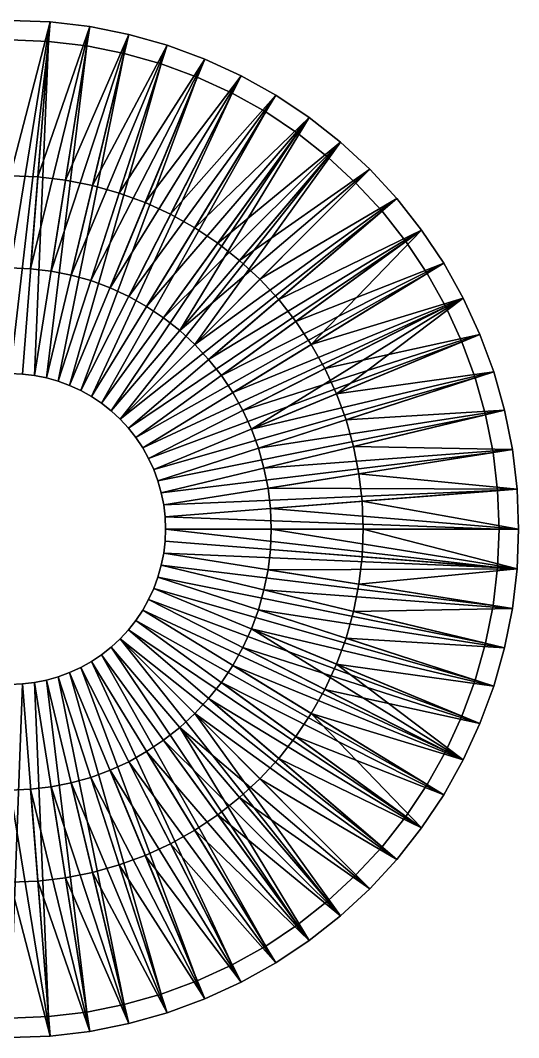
# Model space of a CAD drawing. Header units: inches. Extents: x -104 to 89, y -213 to -22.
# Drawn here: x 53.7 to 89, y -213.2 to -141.2 of the extents above; entities that cross this region are included whole.
import ezdxf

# ---------------------------------------------------------------- set-up
doc = ezdxf.new("R2010")
doc.units = ezdxf.units.IN
doc.header["$MEASUREMENT"] = 0
for name, color, linetype in [('TUBE2', 7, 'Continuous'), ('TUBE3', 7, 'Continuous'), ('TUBE4', 7, 'Continuous')]:
    doc.layers.add(name, color=color, linetype=linetype)

msp = doc.modelspace()

# ---------------------------------------------------------------- meshes
at = {"layer": 'TUBE2'}
mesh = msp.add_polyface(dxfattribs=at)
corners = [(55.668, -142.716, 210.235), (55.668, -142.716, 170.235), (52.952, -142.609, 210.235), (52.952, -142.609, 170.235), (58.368, -143.035, 210.235), (58.368, -143.035, 170.235), (61.034, -143.566, 210.235), (61.034, -143.566, 170.235), (63.65, -144.303, 210.235), (63.65, -144.303, 170.235), (66.2, -145.244, 210.235), (66.2, -145.244, 170.235), (52.952, -166.226, 202.235), (53.815, -166.26, 202.235), (54.673, -166.361, 202.235), (55.521, -166.53, 202.235), (56.352, -166.764, 202.235), (57.163, -167.063, 202.235), (57.947, -167.425, 202.235), (68.669, -146.382, 210.235), (58.701, -167.847, 202.235), (71.041, -147.711, 210.235), (59.419, -168.327, 202.235), (73.301, -149.221, 210.235), (60.098, -168.862, 202.235), (53.815, -166.26, 178.235), (52.952, -166.226, 178.235), (54.673, -166.361, 178.235), (55.521, -166.53, 178.235), (56.352, -166.764, 178.235), (57.163, -167.063, 178.235), (68.669, -146.382, 170.235), (57.947, -167.425, 178.235), (58.701, -167.847, 178.235), (59.419, -168.327, 178.235), (71.041, -147.711, 170.235), (60.098, -168.862, 178.235), (73.301, -149.221, 170.235)]
mesh.append_faces([[corners[k] for k in face] for face in [(0, 14, 4), (4, 15, 6), (6, 16, 8), (8, 17, 10), (10, 18, 19)]], dxfattribs={"vtx0": -1})
mesh.append_faces([[corners[k] for k in face] for face in [(0, 1, 2), (4, 5, 0), (6, 7, 4), (8, 9, 6), (10, 11, 8), (5, 27, 1), (7, 28, 5), (9, 29, 7), (11, 30, 9), (31, 32, 11)]], dxfattribs={"vtx1": -1})
mesh.append_faces([[corners[k] for k in face] for face in [(1, 3, 2), (5, 1, 0), (7, 5, 4), (9, 7, 6), (11, 9, 8), (12, 13, 0), (0, 2, 12), (0, 13, 14), (4, 14, 15), (6, 15, 16), (8, 16, 17), (10, 17, 18), (19, 18, 20), (21, 20, 22), (23, 22, 24), (1, 25, 26), (26, 3, 1), (27, 25, 1), (28, 27, 5), (29, 28, 7), (30, 29, 9), (32, 30, 11), (33, 32, 31), (34, 33, 35), (36, 34, 37)]], dxfattribs={"vtx2": -1})
mesh = msp.add_polyface(dxfattribs=at)
corners = [(68.669, -146.382, 210.235), (68.669, -146.382, 170.235), (66.2, -145.244, 210.235), (66.2, -145.244, 170.235), (71.041, -147.711, 210.235), (71.041, -147.711, 170.235), (73.301, -149.221, 210.235), (73.301, -149.221, 170.235), (75.436, -150.904, 210.235), (75.436, -150.904, 170.235), (77.432, -152.749, 210.235), (77.432, -152.749, 170.235), (79.277, -154.745, 210.235), (79.277, -154.745, 170.235), (80.96, -156.88, 210.235), (80.96, -156.88, 170.235), (82.47, -159.14, 210.235), (82.47, -159.14, 170.235), (83.798, -161.512, 210.235), (83.798, -161.512, 170.235), (84.936, -163.98, 210.235), (84.936, -163.98, 170.235), (58.701, -167.847, 202.235), (59.419, -168.327, 202.235), (60.098, -168.862, 202.235), (60.732, -169.448, 202.235), (61.319, -170.083, 202.235), (61.854, -170.761, 202.235), (62.334, -171.48, 202.235), (58.701, -167.847, 178.235), (59.419, -168.327, 178.235), (60.098, -168.862, 178.235), (60.732, -169.448, 178.235), (61.319, -170.083, 178.235), (61.854, -170.761, 178.235), (62.334, -171.48, 178.235)]
mesh.append_faces([[corners[k] for k in face] for face in [(0, 22, 4), (4, 23, 6), (6, 24, 8), (8, 25, 10)]], dxfattribs={"vtx0": -1})
mesh.append_faces([[corners[k] for k in face] for face in [(0, 1, 2), (4, 5, 0), (6, 7, 4), (8, 9, 6), (10, 11, 8), (12, 13, 10), (14, 15, 12), (16, 17, 14), (18, 19, 16), (20, 21, 18), (5, 29, 1), (7, 30, 5), (9, 31, 7), (11, 32, 9)]], dxfattribs={"vtx1": -1})
mesh.append_faces([[corners[k] for k in face] for face in [(1, 3, 2), (5, 1, 0), (7, 5, 4), (9, 7, 6), (11, 9, 8), (13, 11, 10), (15, 13, 12), (17, 15, 14), (19, 17, 16), (21, 19, 18), (8, 24, 25), (25, 26, 12), (12, 10, 25), (14, 12, 26), (16, 14, 27), (18, 16, 28), (32, 31, 9), (13, 33, 32), (32, 11, 13), (33, 13, 15), (34, 15, 17), (35, 17, 19)]], dxfattribs={"vtx2": -1})
mesh = msp.add_polyface(dxfattribs=at)
corners = [(85.877, -166.531, 210.235), (85.877, -166.531, 170.235), (84.936, -163.98, 210.235), (84.936, -163.98, 170.235), (86.615, -169.147, 210.235), (86.615, -169.147, 170.235), (87.146, -171.813, 210.235), (87.146, -171.813, 170.235), (87.465, -174.513, 210.235), (87.465, -174.513, 170.235), (87.572, -177.229, 210.235), (87.572, -177.229, 170.235), (61.319, -170.083, 202.235), (61.854, -170.761, 202.235), (80.96, -156.88, 210.235), (62.334, -171.48, 202.235), (82.47, -159.14, 210.235), (62.756, -172.234, 202.235), (83.798, -161.512, 210.235), (63.118, -173.018, 202.235), (63.417, -173.829, 202.235), (63.651, -174.66, 202.235), (63.82, -175.508, 202.235), (63.921, -176.366, 202.235), (63.955, -177.229, 202.235), (80.96, -156.88, 170.235), (61.854, -170.761, 178.235), (61.319, -170.083, 178.235), (82.47, -159.14, 170.235), (62.334, -171.48, 178.235), (83.798, -161.512, 170.235), (62.756, -172.234, 178.235), (63.118, -173.018, 178.235), (63.417, -173.829, 178.235), (63.651, -174.66, 178.235), (63.82, -175.508, 178.235), (63.921, -176.366, 178.235), (63.955, -177.229, 178.235)]
mesh.append_faces([[corners[k] for k in face] for face in [(0, 1, 2), (4, 5, 0), (6, 7, 4), (8, 9, 6), (10, 11, 8)]], dxfattribs={"vtx1": -1})
mesh.append_faces([[corners[k] for k in face] for face in [(1, 3, 2), (5, 1, 0), (7, 5, 4), (9, 7, 6), (11, 9, 8), (12, 13, 14), (13, 15, 16), (15, 17, 18), (17, 19, 2), (2, 18, 17), (19, 20, 0), (0, 2, 19), (20, 21, 4), (4, 0, 20), (21, 22, 6), (6, 4, 21), (22, 23, 8), (8, 6, 22), (23, 24, 10), (10, 8, 23), (25, 26, 27), (28, 29, 26), (30, 31, 29), (3, 32, 31), (31, 30, 3), (1, 33, 32), (32, 3, 1), (5, 34, 33), (33, 1, 5), (7, 35, 34), (34, 5, 7), (9, 36, 35), (35, 7, 9), (11, 37, 36), (36, 9, 11)]], dxfattribs={"vtx2": -1})
mesh = msp.add_polyface(dxfattribs=at)
corners = [(52.952, -166.226, 202.235), (52.952, -166.226, 178.235), (53.815, -166.26, 202.235), (53.815, -166.26, 178.235), (54.673, -166.361, 202.235), (54.673, -166.361, 178.235), (55.521, -166.53, 202.235), (55.521, -166.53, 178.235), (56.352, -166.764, 202.235), (56.352, -166.764, 178.235), (57.163, -167.063, 202.235), (57.163, -167.063, 178.235), (57.947, -167.425, 202.235), (57.947, -167.425, 178.235), (58.701, -167.847, 202.235), (58.701, -167.847, 178.235), (59.419, -168.327, 202.235), (59.419, -168.327, 178.235), (60.098, -168.862, 202.235), (60.098, -168.862, 178.235), (60.732, -169.448, 202.235), (60.732, -169.448, 178.235), (61.319, -170.083, 202.235), (61.319, -170.083, 178.235), (61.854, -170.761, 202.235), (61.854, -170.761, 178.235), (62.334, -171.48, 202.235), (62.334, -171.48, 178.235), (62.756, -172.234, 202.235), (62.756, -172.234, 178.235), (63.118, -173.018, 202.235), (63.118, -173.018, 178.235), (63.417, -173.829, 202.235), (63.417, -173.829, 178.235), (63.651, -174.66, 202.235), (63.651, -174.66, 178.235), (63.82, -175.508, 202.235), (63.82, -175.508, 178.235), (63.921, -176.366, 202.235), (63.921, -176.366, 178.235), (63.955, -177.229, 202.235), (63.955, -177.229, 178.235)]
mesh.append_faces([[corners[k] for k in face] for face in [(0, 1, 2), (2, 3, 4), (4, 5, 6), (6, 7, 8), (8, 9, 10), (10, 11, 12), (12, 13, 14), (14, 15, 16), (16, 17, 18), (18, 19, 20), (20, 21, 22), (22, 23, 24), (24, 25, 26), (26, 27, 28), (28, 29, 30), (30, 31, 32), (32, 33, 34), (34, 35, 36), (36, 37, 38), (38, 39, 40)]], dxfattribs={"vtx1": -1})
mesh.append_faces([[corners[k] for k in face] for face in [(1, 3, 2), (3, 5, 4), (5, 7, 6), (7, 9, 8), (9, 11, 10), (11, 13, 12), (13, 15, 14), (15, 17, 16), (17, 19, 18), (19, 21, 20), (21, 23, 22), (23, 25, 24), (25, 27, 26), (27, 29, 28), (29, 31, 30), (31, 33, 32), (33, 35, 34), (35, 37, 36), (37, 39, 38), (39, 41, 40)]], dxfattribs={"vtx2": -1})
mesh = msp.add_polyface(dxfattribs=at)
corners = [(63.955, -177.229, 202.235), (63.955, -177.229, 178.235), (63.921, -178.092, 202.235), (63.921, -178.092, 178.235), (63.82, -178.95, 202.235), (63.82, -178.95, 178.235), (63.651, -179.797, 202.235), (63.651, -179.797, 178.235), (63.417, -180.629, 202.235), (63.417, -180.629, 178.235), (63.118, -181.44, 202.235), (63.118, -181.44, 178.235), (62.756, -182.224, 202.235), (62.756, -182.224, 178.235), (62.334, -182.978, 202.235), (62.334, -182.978, 178.235), (61.854, -183.696, 202.235), (61.854, -183.696, 178.235), (61.319, -184.375, 202.235), (61.319, -184.375, 178.235), (60.732, -185.009, 202.235), (60.732, -185.009, 178.235), (60.098, -185.596, 202.235), (60.098, -185.596, 178.235), (59.419, -186.131, 202.235), (59.419, -186.131, 178.235), (58.701, -186.611, 202.235), (58.701, -186.611, 178.235), (57.947, -187.033, 202.235), (57.947, -187.033, 178.235), (57.163, -187.394, 202.235), (57.163, -187.394, 178.235), (56.352, -187.693, 202.235), (56.352, -187.693, 178.235), (55.521, -187.928, 202.235), (55.521, -187.928, 178.235), (54.673, -188.096, 202.235), (54.673, -188.096, 178.235), (53.815, -188.198, 202.235), (53.815, -188.198, 178.235), (52.952, -188.232, 202.235), (52.952, -188.232, 178.235)]
mesh.append_faces([[corners[k] for k in face] for face in [(0, 1, 2), (2, 3, 4), (4, 5, 6), (6, 7, 8), (8, 9, 10), (10, 11, 12), (12, 13, 14), (14, 15, 16), (16, 17, 18), (18, 19, 20), (20, 21, 22), (22, 23, 24), (24, 25, 26), (26, 27, 28), (28, 29, 30), (30, 31, 32), (32, 33, 34), (34, 35, 36), (36, 37, 38), (38, 39, 40)]], dxfattribs={"vtx1": -1})
mesh.append_faces([[corners[k] for k in face] for face in [(1, 3, 2), (3, 5, 4), (5, 7, 6), (7, 9, 8), (9, 11, 10), (11, 13, 12), (13, 15, 14), (15, 17, 16), (17, 19, 18), (19, 21, 20), (21, 23, 22), (23, 25, 24), (25, 27, 26), (27, 29, 28), (29, 31, 30), (31, 33, 32), (33, 35, 34), (35, 37, 36), (37, 39, 38), (39, 41, 40)]], dxfattribs={"vtx2": -1})
mesh = msp.add_polyface(dxfattribs=at)
corners = [(87.465, -179.945, 210.235), (87.465, -179.945, 170.235), (87.572, -177.229, 210.235), (87.572, -177.229, 170.235), (87.146, -182.645, 210.235), (87.146, -182.645, 170.235), (86.615, -185.311, 210.235), (86.615, -185.311, 170.235), (85.877, -187.927, 210.235), (85.877, -187.927, 170.235), (84.936, -190.477, 210.235), (84.936, -190.477, 170.235), (63.955, -177.229, 202.235), (63.921, -178.092, 202.235), (63.82, -178.95, 202.235), (63.651, -179.797, 202.235), (63.417, -180.629, 202.235), (63.118, -181.44, 202.235), (62.756, -182.224, 202.235), (83.798, -192.946, 210.235), (62.334, -182.978, 202.235), (82.47, -195.318, 210.235), (61.854, -183.696, 202.235), (80.96, -197.578, 210.235), (61.319, -184.375, 202.235), (63.921, -178.092, 178.235), (63.955, -177.229, 178.235), (63.82, -178.95, 178.235), (63.651, -179.797, 178.235), (63.417, -180.629, 178.235), (63.118, -181.44, 178.235), (83.798, -192.946, 170.235), (62.756, -182.224, 178.235), (62.334, -182.978, 178.235), (61.854, -183.696, 178.235), (82.47, -195.318, 170.235), (61.319, -184.375, 178.235), (80.96, -197.578, 170.235)]
mesh.append_faces([[corners[k] for k in face] for face in [(0, 14, 4), (4, 15, 6), (6, 16, 8), (8, 17, 10), (10, 18, 19)]], dxfattribs={"vtx0": -1})
mesh.append_faces([[corners[k] for k in face] for face in [(0, 1, 2), (4, 5, 0), (6, 7, 4), (8, 9, 6), (10, 11, 8), (5, 27, 1), (7, 28, 5), (9, 29, 7), (11, 30, 9), (31, 32, 11)]], dxfattribs={"vtx1": -1})
mesh.append_faces([[corners[k] for k in face] for face in [(1, 3, 2), (5, 1, 0), (7, 5, 4), (9, 7, 6), (11, 9, 8), (12, 13, 0), (0, 2, 12), (0, 13, 14), (4, 14, 15), (6, 15, 16), (8, 16, 17), (10, 17, 18), (19, 18, 20), (21, 20, 22), (23, 22, 24), (1, 25, 26), (26, 3, 1), (27, 25, 1), (28, 27, 5), (29, 28, 7), (30, 29, 9), (32, 30, 11), (33, 32, 31), (34, 33, 35), (36, 34, 37)]], dxfattribs={"vtx2": -1})
mesh = msp.add_polyface(dxfattribs=at)
corners = [(83.798, -192.946, 210.235), (83.798, -192.946, 170.235), (84.936, -190.477, 210.235), (84.936, -190.477, 170.235), (82.47, -195.318, 210.235), (82.47, -195.318, 170.235), (80.96, -197.578, 210.235), (80.96, -197.578, 170.235), (79.277, -199.713, 210.235), (79.277, -199.713, 170.235), (77.432, -201.709, 210.235), (77.432, -201.709, 170.235), (75.436, -203.554, 210.235), (75.436, -203.554, 170.235), (73.301, -205.237, 210.235), (73.301, -205.237, 170.235), (71.041, -206.747, 210.235), (71.041, -206.747, 170.235), (68.669, -208.075, 210.235), (68.669, -208.075, 170.235), (66.2, -209.213, 210.235), (66.2, -209.213, 170.235), (62.334, -182.978, 202.235), (61.854, -183.696, 202.235), (61.319, -184.375, 202.235), (60.732, -185.009, 202.235), (60.098, -185.596, 202.235), (59.419, -186.131, 202.235), (58.701, -186.611, 202.235), (62.334, -182.978, 178.235), (61.854, -183.696, 178.235), (61.319, -184.375, 178.235), (60.732, -185.009, 178.235), (60.098, -185.596, 178.235), (59.419, -186.131, 178.235), (58.701, -186.611, 178.235)]
mesh.append_faces([[corners[k] for k in face] for face in [(0, 22, 4), (4, 23, 6), (6, 24, 8), (8, 25, 10), (13, 32, 11), (15, 33, 13), (17, 34, 15), (19, 35, 17)]], dxfattribs={"vtx0": -1})
mesh.append_faces([[corners[k] for k in face] for face in [(0, 1, 2), (4, 5, 0), (6, 7, 4), (8, 9, 6), (10, 11, 8), (12, 13, 10), (14, 15, 12), (16, 17, 14), (18, 19, 16), (20, 21, 18), (10, 25, 12), (12, 26, 14), (14, 27, 16), (16, 28, 18), (5, 29, 1), (7, 30, 5), (9, 31, 7), (11, 32, 9)]], dxfattribs={"vtx1": -1})
mesh.append_faces([[corners[k] for k in face] for face in [(1, 3, 2), (5, 1, 0), (7, 5, 4), (9, 7, 6), (11, 9, 8), (13, 11, 10), (15, 13, 12), (17, 15, 14), (19, 17, 16), (21, 19, 18), (8, 24, 25), (25, 26, 12), (32, 31, 9), (13, 33, 32)]], dxfattribs={"vtx2": -1})
mesh = msp.add_polyface(dxfattribs=at)
corners = [(63.65, -210.154, 210.235), (63.65, -210.154, 170.235), (66.2, -209.213, 210.235), (66.2, -209.213, 170.235), (61.034, -210.892, 210.235), (61.034, -210.892, 170.235), (58.368, -211.422, 210.235), (58.368, -211.422, 170.235), (55.668, -211.742, 210.235), (55.668, -211.742, 170.235), (52.952, -211.849, 210.235), (52.952, -211.849, 170.235), (60.098, -185.596, 202.235), (59.419, -186.131, 202.235), (73.301, -205.237, 210.235), (58.701, -186.611, 202.235), (71.041, -206.747, 210.235), (57.947, -187.033, 202.235), (68.669, -208.075, 210.235), (57.163, -187.394, 202.235), (56.352, -187.693, 202.235), (55.521, -187.928, 202.235), (54.673, -188.096, 202.235), (53.815, -188.198, 202.235), (52.952, -188.232, 202.235), (73.301, -205.237, 170.235), (59.419, -186.131, 178.235), (60.098, -185.596, 178.235), (71.041, -206.747, 170.235), (58.701, -186.611, 178.235), (68.669, -208.075, 170.235), (57.947, -187.033, 178.235), (57.163, -187.394, 178.235), (56.352, -187.693, 178.235), (55.521, -187.928, 178.235), (54.673, -188.096, 178.235), (53.815, -188.198, 178.235), (52.952, -188.232, 178.235)]
mesh.append_faces([[corners[k] for k in face] for face in [(3, 31, 30), (1, 32, 3), (5, 33, 1), (7, 34, 5), (9, 35, 7), (11, 36, 9)]], dxfattribs={"vtx0": -1})
mesh.append_faces([[corners[k] for k in face] for face in [(0, 1, 2), (4, 5, 0), (6, 7, 4), (8, 9, 6), (10, 11, 8), (18, 17, 2), (2, 19, 0), (0, 20, 4), (4, 21, 6), (6, 22, 8), (8, 23, 10)]], dxfattribs={"vtx1": -1})
mesh.append_faces([[corners[k] for k in face] for face in [(1, 3, 2), (5, 1, 0), (7, 5, 4), (9, 7, 6), (11, 9, 8), (12, 13, 14), (13, 15, 16), (15, 17, 18), (17, 19, 2), (19, 20, 0), (20, 21, 4), (21, 22, 6), (22, 23, 8), (23, 24, 10), (25, 26, 27), (28, 29, 26), (30, 31, 29), (3, 32, 31), (1, 33, 32), (5, 34, 33), (7, 35, 34), (9, 36, 35), (11, 37, 36)]], dxfattribs={"vtx2": -1})
at = {"layer": 'TUBE3'}
mesh = msp.add_polyface(dxfattribs=at)
corners = [(55.777, -141.34, 252.235), (55.777, -141.34, 202.235), (52.952, -141.229, 252.235), (52.952, -141.229, 202.235), (58.584, -141.672, 252.235), (58.584, -141.672, 202.235), (61.356, -142.224, 252.235), (61.356, -142.224, 202.235), (64.077, -142.991, 252.235), (64.077, -142.991, 202.235), (66.729, -143.969, 252.235), (66.729, -143.969, 202.235), (69.296, -145.153, 252.235), (69.296, -145.153, 202.235), (71.762, -146.534, 202.235), (52.952, -158.748, 252.235), (54.402, -158.805, 252.235), (55.843, -158.975, 252.235), (57.266, -159.258, 252.235), (58.663, -159.652, 252.235), (60.024, -160.154, 252.235), (61.342, -160.762, 252.235), (71.762, -146.534, 252.235), (74.112, -148.104, 252.235), (62.608, -161.471, 252.235), (54.402, -158.805, 202.235), (52.952, -158.748, 202.235), (55.843, -158.975, 202.235), (57.266, -159.258, 202.235), (58.663, -159.652, 202.235), (60.024, -160.154, 202.235), (61.342, -160.762, 202.235), (62.608, -161.471, 202.235), (74.112, -148.104, 202.235)]
mesh.append_faces([[corners[k] for k in face] for face in [(0, 1, 2), (4, 5, 0), (6, 7, 4), (8, 9, 6), (10, 11, 8), (12, 13, 10)]], dxfattribs={"vtx1": -1})
mesh.append_faces([[corners[k] for k in face] for face in [(1, 3, 2), (5, 1, 0), (7, 5, 4), (9, 7, 6), (11, 9, 8), (13, 11, 10), (14, 13, 12), (15, 16, 0), (0, 2, 15), (16, 17, 4), (4, 0, 16), (17, 18, 6), (6, 4, 17), (18, 19, 8), (8, 6, 18), (19, 20, 10), (10, 8, 19), (20, 21, 12), (12, 10, 20), (22, 12, 21), (23, 22, 24), (1, 25, 26), (26, 3, 1), (5, 27, 25), (25, 1, 5), (7, 28, 27), (27, 5, 7), (9, 29, 28), (28, 7, 9), (11, 30, 29), (29, 9, 11), (30, 11, 13), (31, 13, 14), (32, 14, 33)]], dxfattribs={"vtx2": -1})
mesh = msp.add_polyface(dxfattribs=at)
corners = [(52.952, -158.748, 252.235), (52.952, -158.748, 202.235), (54.402, -158.805, 252.235), (54.402, -158.805, 202.235), (55.843, -158.975, 252.235), (55.843, -158.975, 202.235), (57.266, -159.258, 252.235), (57.266, -159.258, 202.235), (58.663, -159.652, 252.235), (58.663, -159.652, 202.235), (60.024, -160.154, 252.235), (60.024, -160.154, 202.235), (61.342, -160.762, 252.235), (61.342, -160.762, 202.235), (62.608, -161.471, 252.235), (62.608, -161.471, 202.235), (63.815, -162.277, 252.235), (63.815, -162.277, 202.235), (64.955, -163.176, 202.235), (64.955, -163.176, 252.235), (66.02, -164.161, 252.235), (66.02, -164.161, 202.235), (67.005, -165.226, 252.235), (67.005, -165.226, 202.235), (67.904, -166.366, 252.235), (67.904, -166.366, 202.235), (68.71, -167.572, 252.235), (68.71, -167.572, 202.235), (69.419, -168.839, 252.235), (69.419, -168.839, 202.235), (70.026, -170.156, 252.235), (70.026, -170.156, 202.235), (70.529, -171.518, 252.235), (71.762, -146.534, 252.235), (74.112, -148.104, 252.235), (76.332, -149.854, 252.235), (78.408, -151.773, 252.235), (69.296, -145.153, 202.235), (71.762, -146.534, 202.235), (74.112, -148.104, 202.235), (76.332, -149.854, 202.235)]
mesh.append_faces([[corners[k] for k in face] for face in [(16, 18, 19)]], dxfattribs={"vtx0": -1})
mesh.append_faces([[corners[k] for k in face] for face in [(0, 1, 2), (2, 3, 4), (4, 5, 6), (6, 7, 8), (8, 9, 10), (10, 11, 12), (12, 13, 14), (14, 15, 16), (19, 18, 20), (20, 21, 22), (22, 23, 24), (24, 25, 26), (26, 27, 28), (28, 29, 30), (30, 31, 32)]], dxfattribs={"vtx1": -1})
mesh.append_faces([[corners[k] for k in face] for face in [(1, 3, 2), (3, 5, 4), (5, 7, 6), (7, 9, 8), (9, 11, 10), (11, 13, 12), (13, 15, 14), (15, 17, 16), (16, 17, 18), (18, 21, 20), (21, 23, 22), (23, 25, 24), (25, 27, 26), (27, 29, 28), (29, 31, 30), (12, 14, 33), (14, 16, 34), (16, 19, 35), (19, 20, 36), (37, 13, 11), (38, 15, 13), (39, 17, 15), (18, 17, 39), (21, 18, 40)]], dxfattribs={"vtx2": -1})
mesh = msp.add_polyface(dxfattribs=at)
corners = [(71.762, -146.534, 252.235), (71.762, -146.534, 202.235), (69.296, -145.153, 252.235), (74.112, -148.104, 252.235), (74.112, -148.104, 202.235), (76.332, -149.854, 252.235), (76.332, -149.854, 202.235), (78.408, -151.773, 252.235), (78.408, -151.773, 202.235), (80.327, -153.849, 252.235), (80.327, -153.849, 202.235), (82.077, -156.069, 252.235), (82.077, -156.069, 202.235), (83.647, -158.419, 252.235), (83.647, -158.419, 202.235), (85.028, -160.885, 252.235), (85.028, -160.885, 202.235), (86.212, -163.452, 252.235), (86.212, -163.452, 202.235), (87.19, -166.104, 252.235), (87.19, -166.104, 202.235), (63.815, -162.277, 252.235), (64.955, -163.176, 252.235), (66.02, -164.161, 252.235), (67.005, -165.226, 252.235), (67.904, -166.366, 252.235), (68.71, -167.572, 252.235), (69.419, -168.839, 252.235), (64.955, -163.176, 202.235), (66.02, -164.161, 202.235), (67.005, -165.226, 202.235), (67.904, -166.366, 202.235), (68.71, -167.572, 202.235), (69.419, -168.839, 202.235), (70.026, -170.156, 202.235)]
mesh.append_faces([[corners[k] for k in face] for face in [(0, 1, 2), (3, 4, 0), (5, 6, 3), (7, 8, 5), (9, 10, 7), (11, 12, 9), (13, 14, 11), (15, 16, 13), (17, 18, 15), (19, 20, 17), (6, 28, 4), (8, 29, 6), (18, 34, 16)]], dxfattribs={"vtx1": -1})
mesh.append_faces([[corners[k] for k in face] for face in [(4, 1, 0), (6, 4, 3), (8, 6, 5), (10, 8, 7), (12, 10, 9), (14, 12, 11), (16, 14, 13), (18, 16, 15), (20, 18, 17), (5, 3, 21), (7, 5, 22), (23, 24, 9), (9, 7, 23), (24, 25, 11), (11, 9, 24), (25, 26, 13), (13, 11, 25), (15, 13, 26), (17, 15, 27), (10, 30, 29), (29, 8, 10), (12, 31, 30), (30, 10, 12), (14, 32, 31), (31, 12, 14), (16, 33, 32), (32, 14, 16)]], dxfattribs={"vtx2": -1})
mesh = msp.add_polyface(dxfattribs=at)
corners = [(87.957, -168.825, 252.235), (87.957, -168.825, 202.235), (87.19, -166.104, 252.235), (87.19, -166.104, 202.235), (88.509, -171.597, 252.235), (88.509, -171.597, 202.235), (88.841, -174.404, 252.235), (88.841, -174.404, 202.235), (88.952, -177.229, 252.235), (88.952, -177.229, 202.235), (70.026, -170.156, 202.235), (70.529, -171.518, 202.235), (70.529, -171.518, 252.235), (70.922, -172.915, 252.235), (70.922, -172.915, 202.235), (71.206, -174.338, 252.235), (71.206, -174.338, 202.235), (71.376, -175.779, 252.235), (71.376, -175.779, 202.235), (71.433, -177.229, 252.235), (71.433, -177.229, 202.235), (68.71, -167.572, 252.235), (69.419, -168.839, 252.235), (85.028, -160.885, 252.235), (70.026, -170.156, 252.235), (86.212, -163.452, 252.235), (69.419, -168.839, 202.235), (85.028, -160.885, 202.235), (86.212, -163.452, 202.235)]
mesh.append_faces([[corners[k] for k in face] for face in [(0, 1, 2), (4, 5, 0), (6, 7, 4), (8, 9, 6), (12, 11, 13), (13, 14, 15), (15, 16, 17), (17, 18, 19)]], dxfattribs={"vtx1": -1})
mesh.append_faces([[corners[k] for k in face] for face in [(1, 3, 2), (5, 1, 0), (7, 5, 4), (9, 7, 6), (10, 11, 12), (11, 14, 13), (14, 16, 15), (16, 18, 17), (18, 20, 19), (21, 22, 23), (22, 24, 25), (24, 12, 2), (2, 25, 24), (12, 13, 0), (0, 2, 12), (13, 15, 4), (4, 0, 13), (15, 17, 6), (6, 4, 15), (17, 19, 8), (8, 6, 17), (10, 26, 27), (3, 11, 10), (10, 28, 3), (1, 14, 11), (11, 3, 1), (5, 16, 14), (14, 1, 5), (7, 18, 16), (16, 5, 7), (9, 20, 18), (18, 7, 9)]], dxfattribs={"vtx2": -1})
mesh = msp.add_polyface(dxfattribs=at)
corners = [(71.433, -177.229, 252.235), (71.433, -177.229, 202.235), (71.376, -178.679, 252.235), (71.376, -178.679, 202.235), (71.206, -180.12, 252.235), (71.206, -180.12, 202.235), (70.922, -181.543, 252.235), (70.922, -181.543, 202.235), (70.529, -182.94, 252.235), (70.529, -182.94, 202.235), (70.026, -184.301, 252.235), (70.026, -184.301, 202.235), (69.419, -185.619, 252.235), (69.419, -185.619, 202.235), (68.71, -186.885, 252.235), (68.71, -186.885, 202.235), (67.904, -188.092, 252.235), (67.904, -188.092, 202.235), (67.005, -189.231, 252.235), (67.005, -189.231, 202.235), (66.02, -190.297, 252.235), (66.02, -190.297, 202.235), (64.955, -191.282, 252.235), (64.955, -191.282, 202.235), (63.815, -192.18, 202.235), (63.815, -192.18, 252.235), (62.608, -192.987, 252.235), (62.608, -192.987, 202.235), (61.342, -193.696, 252.235), (61.342, -193.696, 202.235), (60.024, -194.303, 252.235), (60.024, -194.303, 202.235), (58.663, -194.805, 252.235), (85.028, -193.572, 252.235), (83.647, -196.039, 252.235), (82.077, -198.389, 252.235), (80.327, -200.609, 252.235), (85.028, -193.572, 202.235), (83.647, -196.039, 202.235), (82.077, -198.389, 202.235), (80.327, -200.609, 202.235)]
mesh.append_faces([[corners[k] for k in face] for face in [(22, 24, 25)]], dxfattribs={"vtx0": -1})
mesh.append_faces([[corners[k] for k in face] for face in [(0, 1, 2), (2, 3, 4), (4, 5, 6), (6, 7, 8), (8, 9, 10), (10, 11, 12), (12, 13, 14), (14, 15, 16), (16, 17, 18), (18, 19, 20), (20, 21, 22), (25, 24, 26), (26, 27, 28), (28, 29, 30), (30, 31, 32)]], dxfattribs={"vtx1": -1})
mesh.append_faces([[corners[k] for k in face] for face in [(1, 3, 2), (3, 5, 4), (5, 7, 6), (7, 9, 8), (9, 11, 10), (11, 13, 12), (13, 15, 14), (15, 17, 16), (17, 19, 18), (19, 21, 20), (21, 23, 22), (22, 23, 24), (24, 27, 26), (27, 29, 28), (29, 31, 30), (33, 12, 14), (34, 14, 16), (35, 16, 18), (36, 18, 20), (37, 13, 11), (15, 13, 37), (17, 15, 38), (19, 17, 39), (21, 19, 40)]], dxfattribs={"vtx2": -1})
mesh = msp.add_polyface(dxfattribs=at)
corners = [(88.841, -180.053, 252.235), (88.841, -180.053, 202.235), (88.952, -177.229, 252.235), (88.952, -177.229, 202.235), (88.509, -182.86, 252.235), (88.509, -182.86, 202.235), (87.957, -185.633, 252.235), (87.957, -185.633, 202.235), (87.19, -188.353, 252.235), (87.19, -188.353, 202.235), (86.212, -191.005, 252.235), (86.212, -191.005, 202.235), (85.028, -193.572, 252.235), (85.028, -193.572, 202.235), (83.647, -196.039, 202.235), (71.433, -177.229, 252.235), (71.376, -178.679, 252.235), (71.206, -180.12, 252.235), (70.922, -181.543, 252.235), (70.529, -182.94, 252.235), (70.026, -184.301, 252.235), (69.419, -185.619, 252.235), (68.71, -186.885, 252.235), (83.647, -196.039, 252.235), (67.904, -188.092, 252.235), (82.077, -198.389, 252.235), (71.376, -178.679, 202.235), (71.433, -177.229, 202.235), (71.206, -180.12, 202.235), (70.922, -181.543, 202.235), (70.529, -182.94, 202.235), (70.026, -184.301, 202.235), (68.71, -186.885, 202.235), (82.077, -198.389, 202.235), (67.904, -188.092, 202.235)]
mesh.append_faces([[corners[k] for k in face] for face in [(0, 17, 4), (4, 18, 6), (6, 19, 8), (8, 20, 10), (10, 21, 12), (12, 22, 23), (23, 24, 25), (13, 31, 11)]], dxfattribs={"vtx0": -1})
mesh.append_faces([[corners[k] for k in face] for face in [(0, 1, 2), (4, 5, 0), (6, 7, 4), (8, 9, 6), (10, 11, 8), (12, 13, 10), (5, 28, 1), (7, 29, 5), (9, 30, 7), (11, 31, 9), (14, 32, 13), (33, 34, 14)]], dxfattribs={"vtx1": -1})
mesh.append_faces([[corners[k] for k in face] for face in [(1, 3, 2), (5, 1, 0), (7, 5, 4), (9, 7, 6), (11, 9, 8), (13, 11, 10), (14, 13, 12), (15, 16, 0), (0, 2, 15), (0, 16, 17), (4, 17, 18), (6, 18, 19), (8, 19, 20), (10, 20, 21), (1, 26, 27), (27, 3, 1), (28, 26, 1), (29, 28, 5), (30, 29, 7), (31, 30, 9)]], dxfattribs={"vtx2": -1})
mesh = msp.add_polyface(dxfattribs=at)
corners = [(83.647, -196.039, 252.235), (83.647, -196.039, 202.235), (85.028, -193.572, 252.235), (82.077, -198.389, 252.235), (82.077, -198.389, 202.235), (80.327, -200.609, 252.235), (80.327, -200.609, 202.235), (78.408, -202.685, 252.235), (78.408, -202.685, 202.235), (76.332, -204.603, 252.235), (76.332, -204.603, 202.235), (74.112, -206.353, 252.235), (74.112, -206.353, 202.235), (71.762, -207.924, 252.235), (71.762, -207.924, 202.235), (69.296, -209.305, 252.235), (69.296, -209.305, 202.235), (66.729, -210.488, 252.235), (66.729, -210.488, 202.235), (64.077, -211.467, 202.235), (67.005, -189.231, 252.235), (66.02, -190.297, 252.235), (64.955, -191.282, 252.235), (63.815, -192.18, 252.235), (62.608, -192.987, 252.235), (61.342, -193.696, 252.235), (60.024, -194.303, 252.235), (67.005, -189.231, 202.235), (66.02, -190.297, 202.235), (64.955, -191.282, 202.235), (63.815, -192.18, 202.235), (62.608, -192.987, 202.235), (61.342, -193.696, 202.235), (60.024, -194.303, 202.235)]
mesh.append_faces([[corners[k] for k in face] for face in [(3, 20, 5), (5, 21, 7), (7, 22, 9), (9, 23, 11), (11, 24, 13), (13, 25, 15), (15, 26, 17), (10, 28, 8), (12, 29, 10)]], dxfattribs={"vtx0": -1})
mesh.append_faces([[corners[k] for k in face] for face in [(0, 1, 2), (3, 4, 0), (5, 6, 3), (7, 8, 5), (9, 10, 7), (11, 12, 9), (13, 14, 11), (15, 16, 13), (17, 18, 15), (6, 27, 4), (8, 28, 6), (14, 31, 12), (16, 32, 14), (18, 33, 16)]], dxfattribs={"vtx1": -1})
mesh.append_faces([[corners[k] for k in face] for face in [(4, 1, 0), (6, 4, 3), (8, 6, 5), (10, 8, 7), (12, 10, 9), (14, 12, 11), (16, 14, 13), (18, 16, 15), (19, 18, 17), (7, 21, 22), (9, 22, 23), (11, 23, 24), (13, 24, 25), (10, 29, 28), (12, 30, 29), (31, 30, 12), (32, 31, 14)]], dxfattribs={"vtx2": -1})
mesh = msp.add_polyface(dxfattribs=at)
corners = [(64.077, -211.467, 252.235), (64.077, -211.467, 202.235), (66.729, -210.488, 252.235), (61.356, -212.234, 252.235), (61.356, -212.234, 202.235), (58.584, -212.786, 252.235), (58.584, -212.786, 202.235), (55.777, -213.118, 252.235), (55.777, -213.118, 202.235), (52.952, -213.229, 252.235), (52.952, -213.229, 202.235), (60.024, -194.303, 202.235), (58.663, -194.805, 202.235), (58.663, -194.805, 252.235), (57.266, -195.199, 252.235), (57.266, -195.199, 202.235), (55.843, -195.482, 252.235), (55.843, -195.482, 202.235), (54.402, -195.653, 252.235), (54.402, -195.653, 202.235), (52.952, -195.71, 252.235), (52.952, -195.71, 202.235), (69.296, -209.305, 252.235), (61.342, -193.696, 252.235), (60.024, -194.303, 252.235), (61.342, -193.696, 202.235), (69.296, -209.305, 202.235), (66.729, -210.488, 202.235)]
mesh.append_faces([[corners[k] for k in face] for face in [(2, 13, 0), (0, 14, 3), (3, 16, 5), (5, 18, 7), (7, 20, 9)]], dxfattribs={"vtx0": -1})
mesh.append_faces([[corners[k] for k in face] for face in [(0, 1, 2), (3, 4, 0), (5, 6, 3), (7, 8, 5), (9, 10, 7), (13, 12, 14), (14, 15, 16), (16, 17, 18), (18, 19, 20), (1, 12, 27), (4, 15, 1), (6, 17, 4), (8, 19, 6), (10, 21, 8)]], dxfattribs={"vtx1": -1})
mesh.append_faces([[corners[k] for k in face] for face in [(4, 1, 0), (6, 4, 3), (8, 6, 5), (10, 8, 7), (11, 12, 13), (12, 15, 14), (15, 17, 16), (17, 19, 18), (19, 21, 20), (22, 23, 24), (2, 24, 13), (0, 13, 14), (3, 14, 16), (5, 16, 18), (7, 18, 20), (11, 25, 26), (12, 11, 27), (15, 12, 1), (17, 15, 4), (19, 17, 6), (21, 19, 8)]], dxfattribs={"vtx2": -1})
at = {"layer": 'TUBE4'}
mesh = msp.add_polyface(dxfattribs=at)
corners = [(55.777, -141.34, 176.235), (55.777, -141.34, 62.235), (52.952, -141.229, 176.235), (52.952, -141.229, 62.235), (58.584, -141.672, 176.235), (58.584, -141.672, 62.235), (61.356, -142.224, 176.235), (61.356, -142.224, 62.235), (64.077, -142.991, 176.235), (64.077, -142.991, 62.235), (66.729, -143.969, 176.235), (66.729, -143.969, 62.235), (69.296, -145.153, 176.235), (69.296, -145.153, 62.235), (71.762, -146.534, 176.235), (71.762, -146.534, 62.235), (74.112, -148.104, 176.235), (74.112, -148.104, 62.235), (52.952, -152.227, 176.235), (54.914, -152.304, 176.235), (56.863, -152.534, 176.235), (58.789, -152.917, 176.235), (60.678, -153.45, 176.235), (62.52, -154.13, 176.235), (64.303, -154.952, 176.235), (66.016, -155.911, 176.235), (54.914, -152.304, 62.235), (52.952, -152.227, 62.235), (56.863, -152.534, 62.235), (58.789, -152.917, 62.235), (60.678, -153.45, 62.235), (62.52, -154.13, 62.235), (64.303, -154.952, 62.235), (66.016, -155.911, 62.235)]
mesh.append_faces([[corners[k] for k in face] for face in [(0, 1, 2), (4, 5, 0), (6, 7, 4), (8, 9, 6), (10, 11, 8), (12, 13, 10), (14, 15, 12), (16, 17, 14)]], dxfattribs={"vtx1": -1})
mesh.append_faces([[corners[k] for k in face] for face in [(1, 3, 2), (5, 1, 0), (7, 5, 4), (9, 7, 6), (11, 9, 8), (13, 11, 10), (15, 13, 12), (17, 15, 14), (18, 19, 0), (0, 2, 18), (19, 20, 4), (4, 0, 19), (20, 21, 6), (6, 4, 20), (21, 22, 8), (8, 6, 21), (10, 8, 22), (12, 10, 23), (14, 12, 24), (16, 14, 25), (1, 26, 27), (27, 3, 1), (5, 28, 26), (26, 1, 5), (7, 29, 28), (28, 5, 7), (9, 30, 29), (29, 7, 9), (30, 9, 11), (31, 11, 13), (32, 13, 15), (33, 15, 17)]], dxfattribs={"vtx2": -1})
mesh = msp.add_polyface(dxfattribs=at)
corners = [(52.952, -152.227, 176.235), (52.952, -152.227, 62.235), (54.914, -152.304, 176.235), (54.914, -152.304, 62.235), (56.863, -152.534, 176.235), (56.863, -152.534, 62.235), (58.789, -152.917, 176.235), (58.789, -152.917, 62.235), (60.678, -153.45, 176.235), (60.678, -153.45, 62.235), (62.52, -154.13, 176.235), (62.52, -154.13, 62.235), (64.303, -154.952, 176.235), (64.303, -154.952, 62.235), (66.016, -155.911, 176.235), (66.016, -155.911, 62.235), (67.648, -157.002, 176.235), (67.648, -157.002, 62.235), (69.19, -158.217, 176.235), (69.19, -158.217, 62.235), (70.631, -159.55, 176.235), (70.631, -159.55, 62.235), (71.964, -160.991, 176.235), (71.964, -160.991, 62.235), (73.179, -162.533, 176.235), (73.179, -162.533, 62.235), (74.27, -164.165, 176.235), (74.27, -164.165, 62.235), (66.729, -143.969, 176.235), (69.296, -145.153, 176.235), (71.762, -146.534, 176.235), (74.112, -148.104, 176.235), (76.332, -149.854, 176.235), (78.408, -151.773, 176.235), (66.729, -143.969, 62.235), (69.296, -145.153, 62.235), (71.762, -146.534, 62.235), (74.112, -148.104, 62.235), (76.332, -149.854, 62.235), (78.408, -151.773, 62.235)]
mesh.append_faces([[corners[k] for k in face] for face in [(0, 1, 2), (2, 3, 4), (4, 5, 6), (6, 7, 8), (8, 9, 10), (10, 11, 12), (12, 13, 14), (14, 15, 16), (16, 17, 18), (18, 19, 20), (20, 21, 22), (22, 23, 24), (24, 25, 26)]], dxfattribs={"vtx1": -1})
mesh.append_faces([[corners[k] for k in face] for face in [(1, 3, 2), (3, 5, 4), (5, 7, 6), (7, 9, 8), (9, 11, 10), (11, 13, 12), (13, 15, 14), (15, 17, 16), (17, 19, 18), (19, 21, 20), (21, 23, 22), (23, 25, 24), (25, 27, 26), (8, 10, 28), (10, 12, 29), (12, 14, 30), (14, 16, 31), (16, 18, 32), (32, 31, 16), (18, 20, 33), (34, 11, 9), (35, 13, 11), (36, 15, 13), (37, 17, 15), (38, 19, 17), (17, 37, 38), (39, 21, 19)]], dxfattribs={"vtx2": -1})
mesh = msp.add_polyface(dxfattribs=at)
corners = [(76.332, -149.854, 176.235), (76.332, -149.854, 62.235), (74.112, -148.104, 176.235), (74.112, -148.104, 62.235), (78.408, -151.773, 176.235), (78.408, -151.773, 62.235), (80.327, -153.849, 176.235), (80.327, -153.849, 62.235), (82.077, -156.069, 176.235), (82.077, -156.069, 62.235), (83.647, -158.419, 176.235), (83.647, -158.419, 62.235), (85.028, -160.885, 176.235), (85.028, -160.885, 62.235), (86.212, -163.452, 176.235), (86.212, -163.452, 62.235), (87.19, -166.104, 176.235), (87.19, -166.104, 62.235), (74.27, -164.165, 176.235), (74.27, -164.165, 62.235), (75.229, -165.878, 176.235), (75.229, -165.878, 62.235), (69.19, -158.217, 176.235), (70.631, -159.55, 176.235), (71.964, -160.991, 176.235), (73.179, -162.533, 176.235), (76.051, -167.661, 176.235), (69.19, -158.217, 62.235), (71.964, -160.991, 62.235), (70.631, -159.55, 62.235), (73.179, -162.533, 62.235), (76.051, -167.661, 62.235)]
mesh.append_faces([[corners[k] for k in face] for face in [(8, 18, 10), (12, 26, 14)]], dxfattribs={"vtx0": -1})
mesh.append_faces([[corners[k] for k in face] for face in [(0, 1, 2), (4, 5, 0), (6, 7, 4), (8, 9, 6), (10, 11, 8), (12, 13, 10), (14, 15, 12), (16, 17, 14), (18, 19, 20)]], dxfattribs={"vtx1": -1})
mesh.append_faces([[corners[k] for k in face] for face in [(1, 3, 2), (5, 1, 0), (7, 5, 4), (9, 7, 6), (11, 9, 8), (13, 11, 10), (15, 13, 12), (17, 15, 14), (19, 21, 20), (4, 0, 22), (23, 24, 6), (6, 4, 23), (24, 25, 8), (8, 6, 24), (8, 25, 18), (18, 20, 12), (12, 10, 18), (12, 20, 26), (27, 1, 5), (7, 28, 29), (29, 5, 7), (9, 30, 28), (28, 7, 9), (11, 19, 30), (30, 9, 11), (13, 21, 19), (19, 11, 13), (15, 31, 21), (21, 13, 15)]], dxfattribs={"vtx2": -1})
mesh = msp.add_polyface(dxfattribs=at)
corners = [(87.957, -168.825, 176.235), (87.957, -168.825, 62.235), (87.19, -166.104, 176.235), (87.19, -166.104, 62.235), (88.509, -171.597, 176.235), (88.509, -171.597, 62.235), (88.841, -174.404, 176.235), (88.841, -174.404, 62.235), (88.952, -177.229, 176.235), (88.952, -177.229, 62.235), (75.229, -165.878, 176.235), (75.229, -165.878, 62.235), (76.051, -167.661, 176.235), (76.051, -167.661, 62.235), (76.731, -169.503, 176.235), (76.731, -169.503, 62.235), (77.263, -171.392, 176.235), (77.263, -171.392, 62.235), (77.646, -173.318, 176.235), (77.646, -173.318, 62.235), (77.877, -175.267, 176.235), (77.877, -175.267, 62.235), (77.954, -177.229, 176.235), (77.954, -177.229, 62.235), (86.212, -163.452, 176.235), (86.212, -163.452, 62.235)]
mesh.append_faces([[corners[k] for k in face] for face in [(0, 1, 2), (4, 5, 0), (6, 7, 4), (8, 9, 6), (10, 11, 12), (12, 13, 14), (14, 15, 16), (16, 17, 18), (18, 19, 20), (20, 21, 22)]], dxfattribs={"vtx1": -1})
mesh.append_faces([[corners[k] for k in face] for face in [(1, 3, 2), (5, 1, 0), (7, 5, 4), (9, 7, 6), (11, 13, 12), (13, 15, 14), (15, 17, 16), (17, 19, 18), (19, 21, 20), (21, 23, 22), (12, 14, 2), (2, 24, 12), (14, 16, 0), (0, 2, 14), (16, 18, 4), (4, 0, 16), (18, 20, 6), (6, 4, 18), (20, 22, 8), (8, 6, 20), (3, 15, 13), (13, 25, 3), (1, 17, 15), (15, 3, 1), (5, 19, 17), (17, 1, 5), (7, 21, 19), (19, 5, 7), (9, 23, 21), (21, 7, 9)]], dxfattribs={"vtx2": -1})
mesh = msp.add_polyface(dxfattribs=at)
corners = [(77.954, -177.229, 176.235), (77.954, -177.229, 62.235), (77.877, -179.19, 176.235), (77.877, -179.19, 62.235), (77.646, -181.14, 176.235), (77.646, -181.14, 62.235), (77.263, -183.066, 176.235), (77.263, -183.066, 62.235), (76.731, -184.955, 176.235), (76.731, -184.955, 62.235), (76.051, -186.797, 176.235), (76.051, -186.797, 62.235), (75.229, -188.58, 176.235), (75.229, -188.58, 62.235), (74.27, -190.293, 176.235), (74.27, -190.293, 62.235), (73.179, -191.925, 176.235), (73.179, -191.925, 62.235), (71.964, -193.467, 176.235), (71.964, -193.467, 62.235), (70.631, -194.908, 176.235), (70.631, -194.908, 62.235), (69.19, -196.241, 176.235), (69.19, -196.241, 62.235), (67.648, -197.456, 176.235), (67.648, -197.456, 62.235), (66.016, -198.547, 176.235), (87.19, -188.353, 176.235), (85.028, -193.572, 176.235), (82.077, -198.389, 176.235), (80.327, -200.609, 176.235), (86.212, -191.005, 62.235), (85.028, -193.572, 62.235), (82.077, -198.389, 62.235), (83.647, -196.039, 62.235), (80.327, -200.609, 62.235), (78.408, -202.685, 62.235)]
mesh.append_faces([[corners[k] for k in face] for face in [(29, 18, 30)]], dxfattribs={"vtx0": -1})
mesh.append_faces([[corners[k] for k in face] for face in [(0, 1, 2), (2, 3, 4), (4, 5, 6), (6, 7, 8), (8, 9, 10), (10, 11, 12), (12, 13, 14), (14, 15, 16), (16, 17, 18), (18, 19, 20), (20, 21, 22), (22, 23, 24), (24, 25, 26), (33, 17, 34), (35, 19, 33)]], dxfattribs={"vtx1": -1})
mesh.append_faces([[corners[k] for k in face] for face in [(1, 3, 2), (3, 5, 4), (5, 7, 6), (7, 9, 8), (9, 11, 10), (11, 13, 12), (13, 15, 14), (15, 17, 16), (17, 19, 18), (19, 21, 20), (21, 23, 22), (23, 25, 24), (27, 8, 10), (10, 12, 28), (28, 12, 14), (14, 16, 29), (29, 16, 18), (30, 18, 20), (13, 11, 31), (15, 13, 32), (17, 15, 34), (19, 17, 33), (21, 19, 35), (23, 21, 36)]], dxfattribs={"vtx2": -1})
mesh = msp.add_polyface(dxfattribs=at)
corners = [(88.841, -180.053, 176.235), (88.841, -180.053, 62.235), (88.952, -177.229, 176.235), (88.952, -177.229, 62.235), (88.509, -182.86, 176.235), (88.509, -182.86, 62.235), (87.957, -185.633, 176.235), (87.957, -185.633, 62.235), (87.19, -188.353, 176.235), (87.19, -188.353, 62.235), (86.212, -191.005, 176.235), (86.212, -191.005, 62.235), (85.028, -193.572, 176.235), (85.028, -193.572, 62.235), (83.647, -196.039, 176.235), (83.647, -196.039, 62.235), (82.077, -198.389, 176.235), (82.077, -198.389, 62.235), (77.954, -177.229, 176.235), (77.877, -179.19, 176.235), (77.646, -181.14, 176.235), (77.263, -183.066, 176.235), (76.731, -184.955, 176.235), (76.051, -186.797, 176.235), (74.27, -190.293, 176.235), (77.877, -179.19, 62.235), (77.954, -177.229, 62.235), (77.646, -181.14, 62.235), (77.263, -183.066, 62.235), (76.731, -184.955, 62.235), (76.051, -186.797, 62.235), (75.229, -188.58, 62.235), (74.27, -190.293, 62.235)]
mesh.append_faces([[corners[k] for k in face] for face in [(0, 20, 4), (4, 21, 6), (6, 22, 8), (8, 23, 10), (12, 24, 14)]], dxfattribs={"vtx0": -1})
mesh.append_faces([[corners[k] for k in face] for face in [(0, 1, 2), (4, 5, 0), (6, 7, 4), (8, 9, 6), (10, 11, 8), (12, 13, 10), (14, 15, 12), (16, 17, 14), (10, 23, 12), (14, 24, 16), (5, 27, 1), (7, 28, 5), (9, 29, 7), (11, 30, 9), (13, 31, 11), (15, 32, 13)]], dxfattribs={"vtx1": -1})
mesh.append_faces([[corners[k] for k in face] for face in [(1, 3, 2), (5, 1, 0), (7, 5, 4), (9, 7, 6), (11, 9, 8), (13, 11, 10), (15, 13, 12), (17, 15, 14), (18, 19, 0), (0, 2, 18), (0, 19, 20), (4, 20, 21), (6, 21, 22), (1, 25, 26), (26, 3, 1), (27, 25, 1), (28, 27, 5), (29, 28, 7), (30, 29, 9)]], dxfattribs={"vtx2": -1})
mesh = msp.add_polyface(dxfattribs=at)
corners = [(80.327, -200.609, 176.235), (80.327, -200.609, 62.235), (82.077, -198.389, 176.235), (82.077, -198.389, 62.235), (78.408, -202.685, 176.235), (78.408, -202.685, 62.235), (76.332, -204.603, 176.235), (76.332, -204.603, 62.235), (74.112, -206.353, 176.235), (74.112, -206.353, 62.235), (71.762, -207.924, 176.235), (71.762, -207.924, 62.235), (69.296, -209.305, 176.235), (69.296, -209.305, 62.235), (66.729, -210.488, 176.235), (66.729, -210.488, 62.235), (64.077, -211.467, 176.235), (64.077, -211.467, 62.235), (67.648, -197.456, 62.235), (66.016, -198.547, 62.235), (66.016, -198.547, 176.235), (64.303, -199.506, 176.235), (64.303, -199.506, 62.235), (70.631, -194.908, 176.235), (69.19, -196.241, 176.235), (67.648, -197.456, 176.235), (62.52, -200.328, 176.235), (70.631, -194.908, 62.235), (69.19, -196.241, 62.235), (62.52, -200.328, 62.235)]
mesh.append_faces([[corners[k] for k in face] for face in [(0, 23, 4), (4, 24, 6), (6, 25, 8), (8, 20, 10), (10, 21, 12), (12, 26, 14)]], dxfattribs={"vtx0": -1})
mesh.append_faces([[corners[k] for k in face] for face in [(0, 1, 2), (4, 5, 0), (6, 7, 4), (8, 9, 6), (10, 11, 8), (12, 13, 10), (14, 15, 12), (16, 17, 14), (20, 19, 21), (5, 27, 1), (7, 28, 5), (9, 18, 7), (11, 19, 9), (13, 22, 11), (15, 29, 13)]], dxfattribs={"vtx1": -1})
mesh.append_faces([[corners[k] for k in face] for face in [(1, 3, 2), (5, 1, 0), (7, 5, 4), (9, 7, 6), (11, 9, 8), (13, 11, 10), (15, 13, 12), (17, 15, 14), (18, 19, 20), (19, 22, 21), (4, 23, 24), (6, 24, 25), (8, 25, 20), (10, 20, 21), (12, 21, 26), (18, 28, 7), (19, 18, 9), (22, 19, 11), (29, 22, 13)]], dxfattribs={"vtx2": -1})
mesh = msp.add_polyface(dxfattribs=at)
corners = [(61.356, -212.234, 176.235), (61.356, -212.234, 62.235), (64.077, -211.467, 176.235), (64.077, -211.467, 62.235), (58.584, -212.786, 176.235), (58.584, -212.786, 62.235), (55.777, -213.118, 176.235), (55.777, -213.118, 62.235), (52.952, -213.229, 176.235), (52.952, -213.229, 62.235), (64.303, -199.506, 176.235), (64.303, -199.506, 62.235), (62.52, -200.328, 176.235), (62.52, -200.328, 62.235), (60.678, -201.007, 176.235), (60.678, -201.007, 62.235), (58.789, -201.54, 176.235), (58.789, -201.54, 62.235), (56.863, -201.923, 176.235), (56.863, -201.923, 62.235), (54.914, -202.154, 176.235), (54.914, -202.154, 62.235), (52.952, -202.231, 176.235), (52.952, -202.231, 62.235), (66.729, -210.488, 176.235), (66.729, -210.488, 62.235)]
mesh.append_faces([[corners[k] for k in face] for face in [(24, 14, 2), (2, 16, 0), (0, 18, 4), (4, 20, 6), (6, 22, 8)]], dxfattribs={"vtx0": -1})
mesh.append_faces([[corners[k] for k in face] for face in [(0, 1, 2), (4, 5, 0), (6, 7, 4), (8, 9, 6), (10, 11, 12), (12, 13, 14), (14, 15, 16), (16, 17, 18), (18, 19, 20), (20, 21, 22), (3, 15, 25), (1, 17, 3), (5, 19, 1), (7, 21, 5), (9, 23, 7)]], dxfattribs={"vtx1": -1})
mesh.append_faces([[corners[k] for k in face] for face in [(1, 3, 2), (5, 1, 0), (7, 5, 4), (9, 7, 6), (11, 13, 12), (13, 15, 14), (15, 17, 16), (17, 19, 18), (19, 21, 20), (21, 23, 22), (24, 12, 14), (2, 14, 16), (0, 16, 18), (4, 18, 20), (6, 20, 22), (15, 13, 25), (17, 15, 3), (19, 17, 1), (21, 19, 5), (23, 21, 7)]], dxfattribs={"vtx2": -1})

doc.saveas('drawing.dxf')
